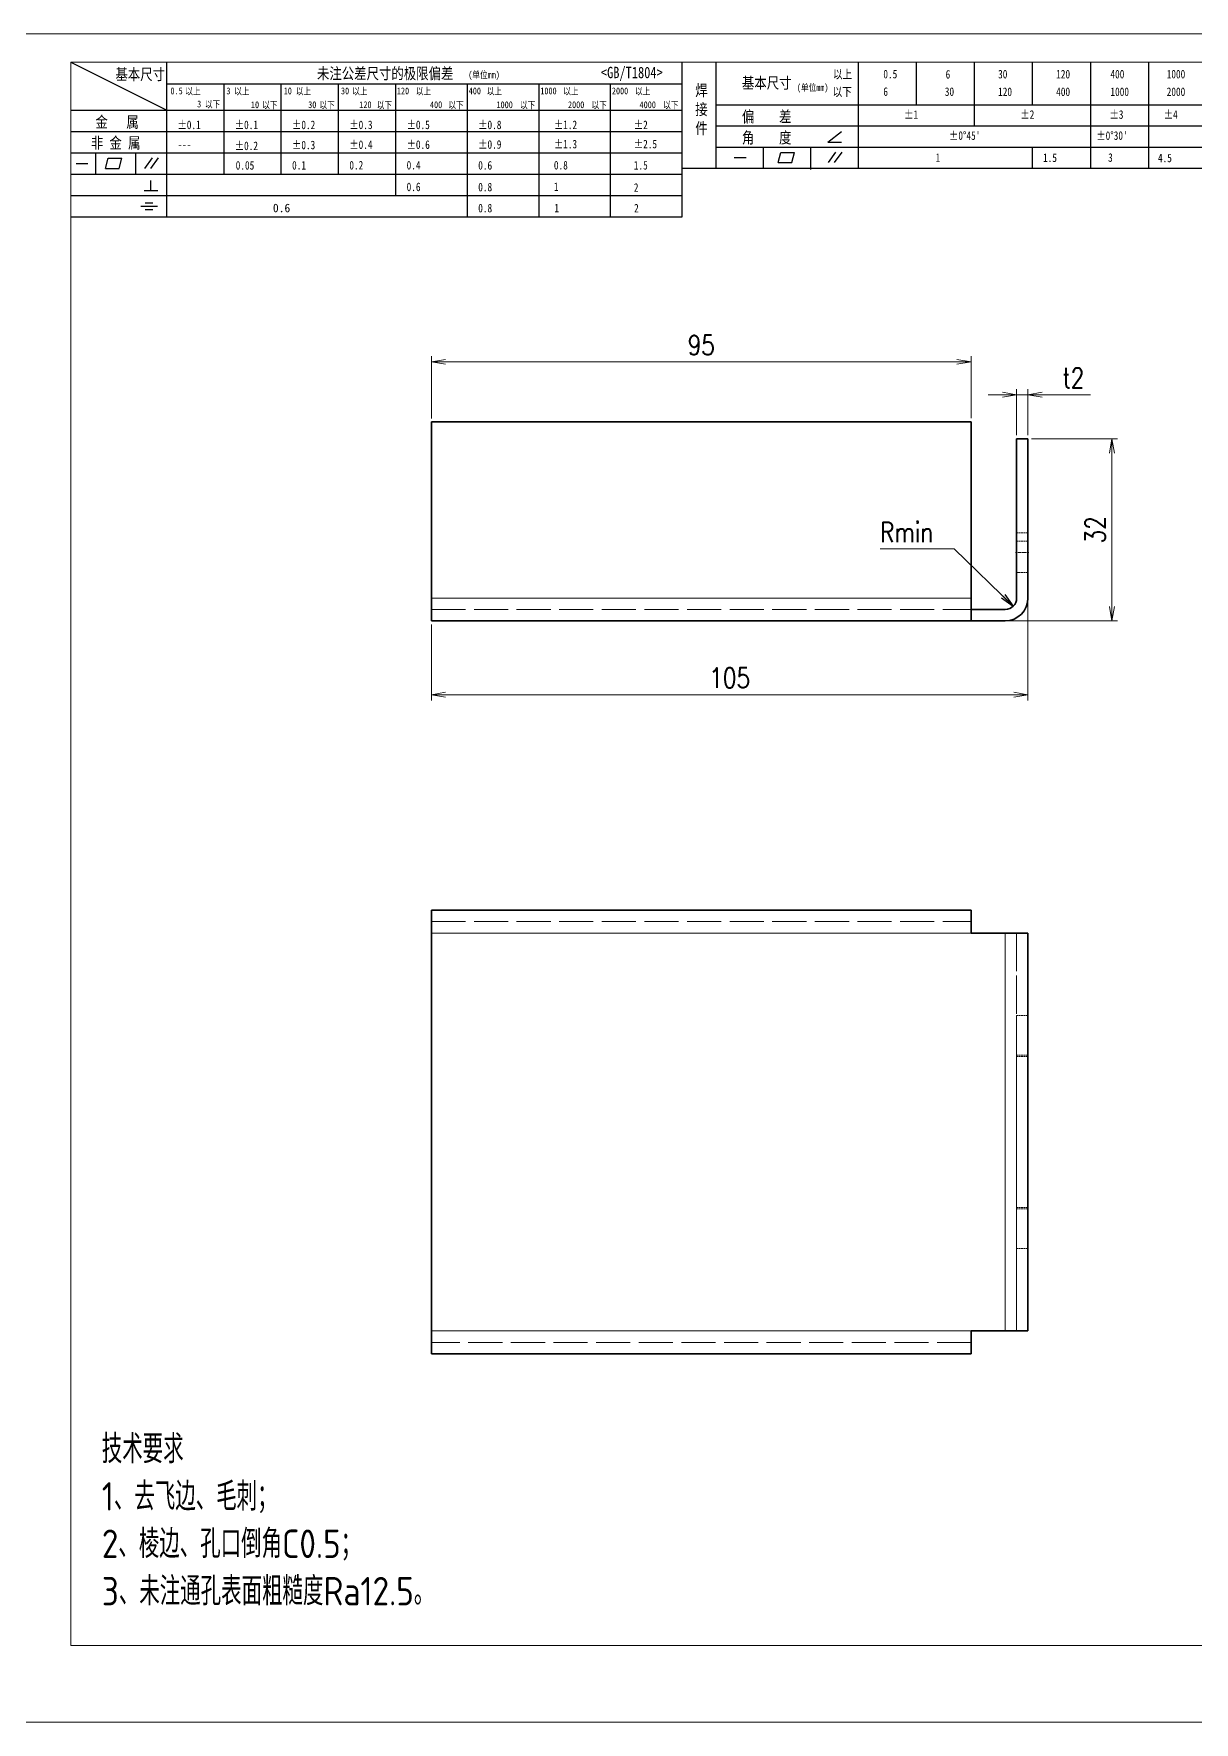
# Model space of a CAD drawing. Header units: millimetres. Extents: x 1333 to 359964, y -52803 to -5704.
# Drawn here: x 166435 to 166639.3, y -26401.6 to -26104.6 of the extents above; entities that cross this region are included whole.
import ezdxf

# ---------------------------------------------------------------- set-up
doc = ezdxf.new("R2010")
doc.units = ezdxf.units.MM
doc.header["$LTSCALE"] = 0.5
for name, pattern in [('AM_ISO02W050x2', [3.75, 3, -0.75]), ('AM_ISO08W050x2', [9, 6, -0.75, 1.5, -0.75]), ('DASHDOT', [18.5, 12, -3, 0.5, -3]), ('DASHED', [15, 12, -3])]:
    doc.linetypes.add(name, pattern=pattern)
for name, color, linetype, lineweight in [('中心线', 2, 'AM_ISO08W050x2', 18), ('图框', 7, 'Continuous', 18), ('标注线', 3, 'Continuous', 18), ('粗实线', 7, 'Continuous', 35), ('虚线', 1, 'AM_ISO02W050x2', 18)]:
    doc.layers.add(name, color=color, linetype=linetype, lineweight=lineweight)
doc.layers.add('图\\M+19E79\\M+195B6\\M+18E9A', color=7, linetype='Continuous')
doc.layers.add('打印-禁用', color=7, linetype='Continuous', lineweight=15, plot=False)
doc.styles.add('DIM', font='romans.shx', dxfattribs={"width": 0.8, "bigfont": 'bigfont.shx'})
doc.styles.add('国标', font='simfang.ttf', dxfattribs={"width": 0.8})
doc.styles.add('机械长仿宋', font='gbenor.shx', dxfattribs={"height": 1, "bigfont": 'gbcbig.shx'})
doc.dimstyles.new('DEH 1-1', dxfattribs={"dimtxt": 3.5, "dimasz": 2.5, "dimexe": 1, "dimexo": 0.625, "dimgap": 1.2, "dimtad": 1, "dimtoh": 1, "dimdsep": 46, "dimtxsty": 'DIM', "dimblk": 'OPEN', "dimcen": 0, "dimclrd": 8, "dimclre": 8, "dimclrt": 2, "dimazin": 2, "dimtfac": 0.5, "dimtmove": 0, "dimatfit": 3, "dimldrblk": 'OPEN', "dimfxl": 0, "dimtolj": 2, "dimlwd": 18, "dimlwe": 18, "dimarcsym": 0})
doc.dimstyles.new('DEH 1-1$0', dxfattribs={"dimtxt": 3.5, "dimasz": 2.5, "dimexe": 1, "dimexo": 0.625, "dimgap": 1.2, "dimtad": 1, "dimzin": 9, "dimdsep": 46, "dimtxsty": 'DIM', "dimblk": 'OPEN', "dimcen": 0, "dimclrd": 8, "dimclre": 8, "dimclrt": 2, "dimazin": 2, "dimtfac": 0.5, "dimtmove": 0, "dimatfit": 3, "dimldrblk": 'OPEN', "dimfxl": 0, "dimtolj": 2, "dimlwd": 18, "dimlwe": 18, "dimarcsym": 0})

# ---------------------------------------------------------------- blocks, each defined once
blk = doc.blocks.new('GZDEH零件A3图框V01版')
at = {"layer": '图\\M+19E79\\M+195B6\\M+18E9A', "color": 9}
for p, q in [((2882.49, -1554.46), (2899.37, -1562.92)), ((2899.37, -1581.67), (2899.37, -1554.46)), ((2990.09, -1581.67), (2990.09, -1554.46)), ((2996.09, -1573.08), (2996.09, -1554.46)), ((3021.09, -1561.98), (3021.09, -1554.46)), ((3031.31, -1561.98), (3031.31, -1554.46)), ((3041.53, -1561.98), (3041.53, -1554.46)), ((3051.75, -1561.98), (3051.75, -1554.46)), ((3061.98, -1561.98), (3061.98, -1554.46)), ((3072.2, -1561.98), (3072.2, -1554.46)), ((2899.37, -1558.24), (2990.09, -1558.24)), ((2909.45, -1574.17), (2909.45, -1558.24)), ((2919.53, -1574.17), (2919.53, -1558.24)), ((2929.61, -1574.17), (2929.61, -1558.24)), ((2939.69, -1577.92), (2939.69, -1558.24)), ((2952.29, -1581.67), (2952.29, -1558.24)), ((2964.89, -1581.67), (2964.89, -1558.24)), ((2977.49, -1581.67), (2977.49, -1558.24)), ((2996.09, -1561.98), (3113.09, -1561.98)), ((3021.09, -1573.08), (3021.09, -1561.98)), ((3041.53, -1565.68), (3041.53, -1561.98)), ((3061.98, -1573.08), (3061.98, -1561.98)), ((3072.2, -1573.08), (3072.2, -1561.98)), ((2882.49, -1562.92), (2990.09, -1562.92)), ((2882.49, -1566.67), (2990.09, -1566.67)), ((2996.09, -1565.68), (3113.09, -1565.68)), ((3015.75, -1568.51), (3018.15, -1566.66)), ((2882.49, -1570.42), (2990.09, -1570.42)), ((2886.92, -1574.12), (2886.92, -1570.42)), ((2893.91, -1574.12), (2893.91, -1570.42)), ((2996.09, -1569.38), (3113.09, -1569.38)), ((3004.42, -1573.08), (3004.42, -1569.38)), ((3006.97, -1572.12), (3007.45, -1570.33)), ((3007.45, -1570.33), (3009.86, -1570.33)), ((3009.39, -1572.12), (3009.86, -1570.33)), ((3012.75, -1573.08), (3012.75, -1569.38)), ((3015.75, -1568.51), (3018.15, -1568.51)), ((3015.81, -1572.12), (3017.15, -1570.26)), ((3016.89, -1572.12), (3018.23, -1570.26)), ((3051.75, -1573.08), (3051.75, -1569.38)), ((2883.43, -1572.27), (2885.49, -1572.27)), ((2888.59, -1573.16), (2889.07, -1571.37)), ((2888.59, -1573.16), (2891, -1573.16)), ((2889.07, -1571.37), (2891.48, -1571.37)), ((2891, -1573.16), (2891.48, -1571.37)), ((2895.52, -1573.16), (2896.85, -1571.3)), ((2896.6, -1573.16), (2897.94, -1571.3)), ((2990.09, -1573.08), (3113.09, -1573.08)), ((2999.26, -1571.23), (3001.32, -1571.23)), ((3006.97, -1572.12), (3009.39, -1572.12)), ((3012.75, -1573.33), (3012.75, -1573.08)), ((2882.49, -1574.17), (2990.09, -1574.17)), ((2895.42, -1577.05), (2897.81, -1577.05)), ((2896.58, -1577.05), (2896.58, -1575.28)), ((2882.49, -1577.92), (2990.09, -1577.92)), ((2894.79, -1579.77), (2897.77, -1579.77)), ((2895.57, -1579.17), (2896.92, -1579.17)), ((2882.49, -1581.67), (2990.09, -1581.67)), ((2895.57, -1580.37), (2896.93, -1580.37))]:
    blk.add_line(p, q, dxfattribs=at)
at = {"layer": '图框', "linetype": 'Continuous'}
for p, q in [((2882.49, -1554.46), (2882.49, -1832.96)), ((3272.49, -1554.46), (2882.49, -1554.46)), ((2882.49, -1832.96), (3272.49, -1832.96))]:
    blk.add_line(p, q, dxfattribs=at)
at = {"layer": '打印-禁用', "linetype": 'Continuous'}
for p, q in [((3277.49, -1549.46), (2857.49, -1549.46)), ((2857.49, -1846.46), (3277.49, -1846.46))]:
    blk.add_line(p, q, dxfattribs=at)
at = {"layer": '图\\M+19E79\\M+195B6\\M+18E9A', "color": 9, "style": '国标', "width": 0.8}
for s, height, p in [('基本尺寸', 2, (2890.33, -1557.58)), ('未注公差尺寸的极限偏差', 2, (2925.81, -1557.44)), ('<GB/T1804>', 2, (2975.78, -1557.27)), ('以上', 1.5, (3016.64, -1557.33)), ('0.5', 1.5, (3025.49, -1557.3)), ('6', 1.5, (3036.45, -1557.34)), ('30', 1.5, (3045.69, -1557.31)), ('120', 1.5, (3055.91, -1557.31)), ('400', 1.5, (3065.46, -1557.31)), ('1000', 1.5, (3075.36, -1557.31)), ('30', 1.2, (2930.04, -1560.11)), ('基本尺寸', 2, (3000.6, -1559.1)), ('以下', 1.5, (3016.58, -1560.43)), ('6', 1.5, (3025.49, -1560.38)), ('30', 1.5, (3036.31, -1560.39)), ('120', 1.5, (3045.69, -1560.41)), ('400', 1.5, (3055.91, -1560.41)), ('1000', 1.5, (3065.46, -1560.41)), ('2000', 1.5, (3075.36, -1560.41)), ('金   属', 2, (2886.82, -1565.98)), ('±0.1', 1.5, (2901.27, -1566.23)), ('±0.1', 1.5, (2911.35, -1566.23)), ('±0.2', 1.5, (2921.43, -1566.23)), ('±0.3', 1.5, (2931.51, -1566.23)), ('±0.5', 1.5, (2941.59, -1566.23)), ('±0.8', 1.5, (2954.19, -1566.23)), ('±1.2', 1.5, (2967.51, -1566.23)), ('±2', 1.5, (2981.58, -1566.23)), ('偏    差', 2, (3000.6, -1565.04)), ('±1', 1.5, (3029.16, -1564.42)), ('±2', 1.5, (3049.61, -1564.42)), ('±3', 1.5, (3065.3, -1564.42)), ('±4', 1.5, (3074.85, -1564.42)), ('非 金 属', 2, (2886.02, -1569.65)), ('±0.3', 1.5, (2921.43, -1569.77)), ('±0.4', 1.5, (2931.51, -1569.71)), ('±0.6', 1.5, (2941.59, -1569.71)), ('±0.9', 1.5, (2954.19, -1569.68)), ('±1.3', 1.5, (2967.51, -1569.62)), ('±2.5', 1.5, (2981.58, -1569.61)), ('角    度', 2, (3000.6, -1568.74)), ("±0%%D45'", 1.5, (3037.06, -1568.12)), ("±0%%D30'", 1.5, (3062.98, -1568.12)), ('---', 1.5, (2901.27, -1569.65)), ('±0.2', 1.5, (2911.35, -1569.92)), ('1', 1.5, (3034.69, -1571.98)), ('1.5', 1.5, (3053.59, -1572.01)), ('3', 1.5, (3065.05, -1571.98)), ('4.5', 1.5, (3073.82, -1572.05)), ('0.1', 1.5, (2921.43, -1573.34)), ('0.2', 1.5, (2931.51, -1573.33)), ('0.4', 1.5, (2941.59, -1573.33)), ('0.6', 1.5, (2954.19, -1573.35)), ('0.8', 1.5, (2967.51, -1573.33)), ('1.5', 1.5, (2981.58, -1573.34)), ('0.6', 1.5, (2941.59, -1577.14)), ('0.8', 1.5, (2954.19, -1577.17)), ('1', 1.5, (2967.51, -1577.12)), ('2', 1.5, (2981.58, -1577.26)), ('0.8', 1.5, (2954.19, -1580.87)), ('1', 1.5, (2967.59, -1580.86)), ('2', 1.5, (2981.62, -1580.89))]:
    blk.add_text(s, height=height, dxfattribs=at).set_placement(p)
at = {"layer": '图\\M+19E79\\M+195B6\\M+18E9A', "color": 9, "lineweight": 15, "style": '国标', "width": 0.8}
for s, p in [('(单位mm)', (2952.44, -1557.27)), ('0.5', (2900.03, -1560.11)), ('以上', (2902.64, -1560.16)), ('3', (2909.88, -1560.11)), ('以上', (2911.25, -1560.16)), ('10', (2919.96, -1560.11)), ('以上', (2922.09, -1560.16)), ('以上', (2932.02, -1560.16)), ('120', (2939.88, -1560.11)), ('以上', (2943.21, -1560.16)), ('400', (2952.52, -1560.11)), ('以上', (2955.68, -1560.16)), ('1000', (2965.12, -1560.11)), ('以上', (2969.16, -1560.16)), ('2000', (2977.72, -1560.11)), ('以上', (2981.8, -1560.16)), ('(单位mm)', (3010.27, -1559.51)), ('3', (2904.73, -1562.41)), ('以下', (2906.1, -1562.46)), ('10', (2914.19, -1562.54)), ('以下', (2916.18, -1562.59)), ('30', (2924.27, -1562.54)), ('以下', (2926.26, -1562.59)), ('120', (2933.26, -1562.54)), ('以下', (2936.34, -1562.59)), ('400', (2945.7, -1562.54)), ('以下', (2948.94, -1562.59)), ('1000', (2957.41, -1562.54)), ('以下', (2961.54, -1562.59)), ('2000', (2969.99, -1562.54)), ('以下', (2974.14, -1562.59)), ('4000', (2982.59, -1562.54)), ('以下', (2986.74, -1562.59))]:
    blk.add_text(s, height=1.2, dxfattribs=at).set_placement(p)
at = {"layer": '图\\M+19E79\\M+195B6\\M+18E9A', "color": 9, "lineweight": 13, "style": '国标'}
blk.add_text('0.6', height=1.5, dxfattribs=at).set_placement((2918.05, -1580.85))
at = {"layer": '图\\M+19E79\\M+195B6\\M+18E9A', "color": 9, "style": '国标'}
for s, insert, char_height, width, attachment_point in [('焊\\P接\\P件', (2992.39, -1558.41), 2, 3.1877, 1), ('0.05', (2911.51, -1573.37), 1.5, 5.1982, 7)]:
    blk.add_mtext(s, dxfattribs=dict(at, insert=insert, char_height=char_height, width=width, attachment_point=attachment_point))
blk = doc.blocks.new('DEH A3')
at = {"layer": '图框'}
blk.add_blockref('GZDEH零件A3图框V01版', (-2857.49, 1846.46), dxfattribs=at)
blk = doc.blocks.new('_Open')
at = {"color": 0, "linetype": 'ByBlock', "lineweight": -2}
for p, q in [((-1, 0.17), (0, 0)), ((-1, -0.17), (0, 0)), ((0, 0), (-1, 0))]:
    blk.add_line(p, q, dxfattribs=at)
blk = doc.blocks.new('*D120')
at = {"layer": 'Defpoints', "color": 0, "transparency": 16777216}
for p in [(166610.02, -26175.81), (166606.02, -26207.81), (166624.8, -26207.81)]:
    blk.add_point(p, dxfattribs=at)
at = {"layer": '标注线', "color": 8, "lineweight": 18, "transparency": 16777216}
for p, q in [((166610.65, -26175.81), (166625.8, -26175.81)), ((166624.8, -26178.31), (166624.8, -26205.31)), ((166606.65, -26207.81), (166625.8, -26207.81))]:
    blk.add_line(p, q, dxfattribs=at)
at = {"layer": '标注线', "color": 8, "lineweight": 18, "transparency": 16777216, "xscale": 2.5, "yscale": 2.5, "zscale": 2.5}
for p, rotation in [((166624.8, -26175.81), 90), ((166624.8, -26207.81), 270)]:
    blk.add_blockref('_Open', p, dxfattribs=dict(at, rotation=rotation))
at = {"layer": '标注线', "color": 2, "transparency": 16777216, "insert": (166621.85, -26191.81), "char_height": 3.5, "attachment_point": 5, "rotation": 90, "style": 'DIM'}
blk.add_mtext('\\A2;32', dxfattribs=at)
blk = doc.blocks.new('*D121')
at = {"layer": 'Defpoints', "color": 0, "transparency": 16777216}
for p in [(166610.02, -26168.04), (166608.02, -26175.81), (166610.02, -26175.81)]:
    blk.add_point(p, dxfattribs=at)
at = {"layer": '标注线', "color": 8, "lineweight": 18, "transparency": 16777216}
for p, q in [((166605.52, -26168.04), (166603.02, -26168.04)), ((166608.02, -26175.18), (166608.02, -26167.04)), ((166608.02, -26168.04), (166610.02, -26168.04)), ((166610.02, -26175.18), (166610.02, -26167.04)), ((166612.52, -26168.04), (166621.02, -26168.04))]:
    blk.add_line(p, q, dxfattribs=at)
at = {"layer": '标注线', "color": 8, "lineweight": 18, "transparency": 16777216, "xscale": 2.5, "yscale": 2.5, "zscale": 2.5}
blk.add_blockref('_Open', (166608.02, -26168.04), dxfattribs=at)
at = {"layer": '标注线', "color": 8, "lineweight": 18, "transparency": 16777216, "xscale": 2.5, "yscale": 2.5, "zscale": 2.5, "rotation": 180}
blk.add_blockref('_Open', (166610.02, -26168.04), dxfattribs=at)
at = {"layer": '标注线', "color": 2, "transparency": 16777216, "insert": (166618.02, -26165.09), "char_height": 3.5, "attachment_point": 5, "style": 'DIM'}
blk.add_mtext('\\A2;t2', dxfattribs=at)
blk = doc.blocks.new('*D122')
at = {"layer": 'Defpoints', "color": 0, "transparency": 16777216}
for p in [(166610.02, -26203.81), (166505.02, -26207.82), (166505.02, -26220.81)]:
    blk.add_point(p, dxfattribs=at)
at = {"layer": '标注线', "color": 8, "lineweight": 18, "transparency": 16777216}
for p, q in [((166610.02, -26204.43), (166610.02, -26221.81)), ((166505.02, -26208.45), (166505.02, -26221.81)), ((166607.52, -26220.81), (166507.52, -26220.81))]:
    blk.add_line(p, q, dxfattribs=at)
at = {"layer": '标注线', "color": 8, "lineweight": 18, "transparency": 16777216, "xscale": 2.5, "yscale": 2.5, "zscale": 2.5, "rotation": 180}
blk.add_blockref('_Open', (166505.02, -26220.81), dxfattribs=at)
at = {"layer": '标注线', "color": 8, "lineweight": 18, "transparency": 16777216, "xscale": 2.5, "yscale": 2.5, "zscale": 2.5}
blk.add_blockref('_Open', (166610.02, -26220.81), dxfattribs=at)
at = {"layer": '标注线', "color": 2, "transparency": 16777216, "insert": (166557.52, -26217.86), "char_height": 3.5, "attachment_point": 5, "style": 'DIM'}
blk.add_mtext('\\A2;105', dxfattribs=at)
blk = doc.blocks.new('*D133')
at = {"layer": 'Defpoints', "color": 0, "transparency": 16777216}
for p in [(166505.02, -26162.25), (166505.02, -26172.82), (166600.02, -26172.81)]:
    blk.add_point(p, dxfattribs=at)
at = {"layer": '标注线', "color": 8, "lineweight": 18, "transparency": 16777216}
for p, q in [((166505.02, -26172.2), (166505.02, -26161.25)), ((166597.52, -26162.25), (166507.52, -26162.25)), ((166600.02, -26172.18), (166600.02, -26161.25))]:
    blk.add_line(p, q, dxfattribs=at)
at = {"layer": '标注线', "color": 8, "lineweight": 18, "transparency": 16777216, "xscale": 2.5, "yscale": 2.5, "zscale": 2.5, "rotation": 180}
blk.add_blockref('_Open', (166505.02, -26162.25), dxfattribs=at)
at = {"layer": '标注线', "color": 8, "lineweight": 18, "transparency": 16777216, "xscale": 2.5, "yscale": 2.5, "zscale": 2.5}
blk.add_blockref('_Open', (166600.02, -26162.25), dxfattribs=at)
at = {"layer": '标注线', "color": 2, "transparency": 16777216, "insert": (166552.52, -26159.3), "char_height": 3.5, "attachment_point": 5, "style": 'DIM'}
blk.add_mtext('\\A2;95', dxfattribs=at)

msp = doc.modelspace()

# ---------------------------------------------------------------- linework, layer by layer
at = {"color": 7, "lineweight": 13}
for p, q in [((166600.023, -26203.809), (166505.023, -26203.821)), ((166600.024, -26262.729), (166505.024, -26262.729)), ((166606.024, -26332.729), (166606.024, -26262.729)), ((166505.024, -26332.729), (166600.024, -26332.729))]:
    msp.add_line(p, q, dxfattribs=at)
at = {"layer": '中心线', "linetype": 'DASHDOT', "lineweight": 13, "ltscale": 0.059999}
msp.add_line((166607.822, -26195.808), (166610.222, -26195.808), dxfattribs=at)
at = {"layer": '标注线'}
msp.add_line((160574.502, -26401.55), (179981.94, -26401.55), dxfattribs=at)
at = {"layer": '粗实线', "lineweight": 35}
for p, q in [((166505.019, -26172.821), (166600.019, -26172.809)), ((166505.019, -26172.821), (166505.023, -26203.821)), ((166600.023, -26203.809), (166600.019, -26172.809)), ((166600.024, -26207.809), (166505.024, -26207.821)), ((166600.023, -26258.729), (166505.023, -26258.729)), ((166505.023, -26262.729), (166505.023, -26332.729)), ((166505.024, -26262.729), (166505.024, -26332.729)), ((166610.023, -26332.729), (166610.023, -26262.729)), ((166505.023, -26336.729), (166600.023, -26336.729))]:
    msp.add_line(p, q, dxfattribs=at)
at = {"layer": '粗实线', "lineweight": 35, "ltscale": 0.05}
for p, q in [((166608.021, -26175.808), (166610.021, -26175.808)), ((166505.019, -26260.729), (166505.019, -26258.729)), ((166505.019, -26336.729), (166505.019, -26334.729))]:
    msp.add_line(p, q, dxfattribs=at)
at = {"layer": '粗实线', "lineweight": 35, "ltscale": 0.45}
for p, q in [((166608.021, -26175.808), (166608.023, -26203.808)), ((166610.02, -26175.808), (166610.023, -26203.808))]:
    msp.add_line(p, q, dxfattribs=at)
at = {"layer": '粗实线', "lineweight": 35, "ltscale": 0.1}
for p, q in [((166505.023, -26203.821), (166505.024, -26207.821)), ((166600.024, -26207.809), (166600.023, -26203.809))]:
    msp.add_line(p, q, dxfattribs=at)
at = {"layer": '粗实线', "lineweight": 35, "ltscale": 0.15}
for p, q in [((166600.023, -26205.809), (166606.023, -26205.808)), ((166600.024, -26207.809), (166606.024, -26207.808)), ((166600.024, -26262.729), (166606.024, -26262.729)), ((166606.024, -26332.729), (166600.024, -26332.729))]:
    msp.add_line(p, q, dxfattribs=at)
at = {"layer": '粗实线', "lineweight": 35, "ltscale": 9.50867e-05}
for p, q in [((166505.019, -26258.729), (166505.023, -26258.729)), ((166505.019, -26260.729), (166505.023, -26260.729)), ((166505.019, -26334.729), (166505.023, -26334.729)), ((166505.023, -26336.729), (166505.019, -26336.729))]:
    msp.add_line(p, q, dxfattribs=at)
at = {"layer": '粗实线', "lineweight": 35, "ltscale": 0.099988}
for p, q in [((166606.024, -26262.729), (166610.023, -26262.729)), ((166610.023, -26332.729), (166606.024, -26332.729))]:
    msp.add_line(p, q, dxfattribs=at)
at = {"layer": '粗实线', "lineweight": 35, "ltscale": 5.52117e-05}
msp.add_line((166608.021, -26332.729), (166608.023, -26332.729), dxfattribs=at)
at = {"layer": '粗实线', "lineweight": 35}
for radius in [2, 4]:
    msp.add_arc((166606.023, -26203.808), radius, 270.00703, 0.00703, dxfattribs=at)
for centre, major_axis, start_param, end_param in [((166505.023, -26262.729), (0, 4), 4.712389, 6.2831853), ((166505.023, -26262.729), (0, 2), 4.712389, 6.2831853), ((166600.023, -26262.729), (0, -4), 1.5707963, 3.1415927), ((166505.023, -26332.729), (0, 2), 3.1415927, 4.712389), ((166505.023, -26332.729), (0, 4), 3.1415927, 4.712389), ((166600.023, -26332.729), (0, -4), 0, 1.5707963)]:
    msp.add_ellipse(centre, major_axis=major_axis, ratio=0.0001227, start_param=start_param, end_param=end_param, dxfattribs=at)
at = {"layer": '虚线', "linetype": 'DASHED', "lineweight": 13, "ltscale": 0.05}
for p, q in [((166608.022, -26192.308), (166610.022, -26192.308)), ((166608.022, -26192.308), (166610.022, -26192.308)), ((166608.022, -26193.808), (166610.022, -26193.808)), ((166608.023, -26199.308), (166610.023, -26199.308)), ((166608.023, -26199.308), (166610.023, -26199.308)), ((166600.019, -26260.729), (166600.019, -26258.729)), ((166608.022, -26277.229), (166610.022, -26277.229)), ((166608.021, -26284.463), (166610.021, -26284.463)), ((166608.022, -26284.229), (166610.022, -26284.229)), ((166608.021, -26310.996), (166610.021, -26310.996)), ((166608.022, -26311.229), (166610.022, -26311.229)), ((166608.022, -26318.229), (166610.022, -26318.229)), ((166600.019, -26334.729), (166600.019, -26336.729))]:
    msp.add_line(p, q, dxfattribs=at)
at = {"layer": '虚线', "linetype": 'DASHED', "lineweight": 13}
for p, q in [((166505.023, -26203.821), (166600.023, -26203.809)), ((166600.023, -26203.809), (166505.023, -26203.821)), ((166505.023, -26203.821), (166600.023, -26203.809)), ((166505.023, -26205.821), (166600.023, -26205.809)), ((166505.023, -26260.729), (166600.023, -26260.729)), ((166505.023, -26262.729), (166600.023, -26262.729)), ((166606.023, -26262.729), (166606.023, -26332.729)), ((166608.021, -26284.463), (166608.021, -26262.729)), ((166608.023, -26262.729), (166608.023, -26332.729)), ((166610.021, -26284.463), (166610.021, -26262.729)), ((166608.021, -26332.729), (166608.021, -26310.996)), ((166610.021, -26332.729), (166610.021, -26310.996)), ((166600.023, -26332.729), (166505.023, -26332.729)), ((166600.023, -26334.729), (166505.023, -26334.729))]:
    msp.add_line(p, q, dxfattribs=at)
at = {"layer": '虚线', "linetype": 'DASHED', "lineweight": 13, "ltscale": 5.52117e-05}
msp.add_line((166608.021, -26262.729), (166608.023, -26262.729), dxfattribs=at)
at = {"layer": '虚线', "linetype": 'DASHED', "lineweight": 13}
for centre, major_axis, start_param, end_param in [((166600.023, -26262.729), (0, -2), 1.5707963, 3.1415927), ((166608.022, -26280.729), (0, -3.5), 3.1416808, 6.2832735), ((166608.022, -26280.729), (0, -3.5), 2.4846606, 3.1416808), ((166608.022, -26280.729), (0, -3.5), 0.0000881, 2.4846606), ((166610.022, -26280.729), (0, -3.5), 3.1416808, 6.2832735), ((166610.022, -26280.729), (0, -3.5), 2.4846606, 3.1416808), ((166610.022, -26280.729), (0, -3.5), 0.0000881, 2.4846606), ((166608.02, -26297.729), (0, -15), 0.4855181, 2.6560745), ((166610.02, -26297.729), (0, -15), 0.4855181, 2.6560745), ((166608.022, -26314.729), (0, -3.5), 3.1416808, 6.2832735), ((166608.022, -26314.729), (0, -3.5), 2.4846606, 3.1416808), ((166610.022, -26314.729), (0, -3.5), 3.1416808, 6.2832735), ((166610.022, -26314.729), (0, -3.5), 2.4846606, 3.1416808), ((166608.022, -26314.729), (0, -3.5), 0.0000881, 2.4846606), ((166610.022, -26314.729), (0, -3.5), 0.0000881, 2.4846606), ((166600.023, -26332.729), (0, -2), 6.2831853, 7.8539816)]:
    msp.add_ellipse(centre, major_axis=major_axis, ratio=0.0001227, start_param=start_param, end_param=end_param, dxfattribs=at)

# ---------------------------------------------------------------- block references
at = {"layer": '图框'}
msp.add_blockref('DEH A3', (166416.564, -26401.55), dxfattribs=at)

# ---------------------------------------------------------------- texts
at = {"layer": '标注线', "color": 2, "insert": (166593.331, -26193.971), "char_height": 3.5, "attachment_point": 9, "style": 'DIM'}
msp.add_mtext('\\A2;Rmin', dxfattribs=at)
at = {"layer": '标注线', "color": 2, "insert": (166447.019, -26380.994), "char_height": 5, "width": 114.82461, "attachment_point": 7, "style": '机械长仿宋'}
msp.add_mtext('\\A2;技术要求\\P1、去飞边、毛刺；\\P2、棱边、孔口倒角C0.5；\\P3、未注通孔表面粗糙度Ra12.5。', dxfattribs=at)

# ---------------------------------------------------------------- dimensions: what is measured, and where the dimension line sits
at = {"layer": '标注线'}
for base, p1, p2, picture, middle in [((166505.019, -26162.248), (166600.019, -26172.809), (166505.019, -26172.821), '*D133', (166552.519, -26159.298)), ((166505.024, -26220.805), (166610.023, -26203.808), (166505.024, -26207.821), '*D122', (166557.523, -26217.855))]:
    dim = msp.add_linear_dim(base=base, p1=p1, p2=p2, dimstyle='DEH 1-1$0', dxfattribs=at)
    dim.commit()
    dim.dimension.update_dxf_attribs({"geometry": picture, "text_midpoint": middle})
dim = msp.add_linear_dim(base=(166610.021, -26168.04), p1=(166608.02, -26175.808), p2=(166610.021, -26175.808), text='t<>', dimstyle='DEH 1-1$0', dxfattribs=at)
dim.commit()
dim.dimension.update_dxf_attribs({"geometry": '*D121', "text_midpoint": (166618.021, -26165.09)})
dim = msp.add_linear_dim(base=(166624.8, -26207.808), p1=(166610.021, -26175.808), p2=(166606.024, -26207.808), angle=90, dimstyle='DEH 1-1$0', dxfattribs=at)
dim.commit()
dim.dimension.update_dxf_attribs({"geometry": '*D120', "text_midpoint": (166621.85, -26191.808)})

# ---------------------------------------------------------------- leaders
at = {"layer": '标注线', "annotation_type": 0, "has_hookline": 1, "hookline_direction": 1, "text_width": 9.333}
msp.add_leader([(166607.438, -26205.222), (166597.031, -26195.171), (166594.531, -26195.171)], dimstyle='DEH 1-1', override={"dimgap": 1.2, "dimtad": 1}, dxfattribs=at)

doc.saveas('drawing.dxf')
